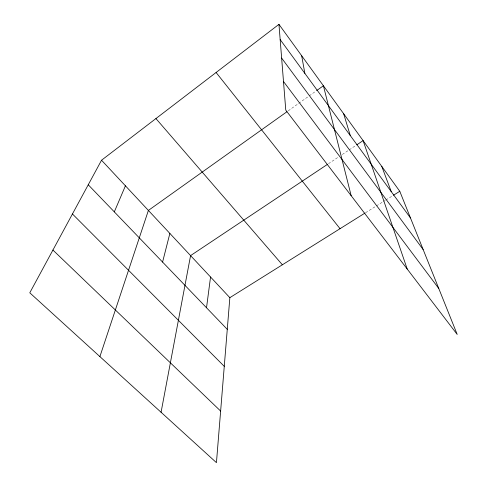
<?xml version="1.0" encoding="UTF-8"?>
<svg xmlns="http://www.w3.org/2000/svg" width="487" height="487" viewBox="0 0 487 487"><rect width="100%" height="100%" fill="white"/><g stroke="black" fill="none" stroke-linecap="round" stroke-linejoin="round"><path stroke-width="0.37" stroke-dasharray="2.44 1.83" d="M288.231 110.829L308.606 96.323M309.221 95.878L316.008 91.051M328.451 163.711L338.495 157.015M342.282 154.495L348.589 150.288M349.222 149.868L356.161 145.242M365.585 212.697L375.739 206.336M376.372 205.94L382.697 201.983M383.33 201.588L385.229 200.394M385.862 199.999L392.82 195.646"/><path stroke-width="0.73" d="M101.533 160.229L229.846 297.673L216.441 462.65L29.786 292.803L101.533 160.229L278.954 24.35L399.778 191.288L457.214 334.459L285.772 110.129L278.954 24.35M206.518 307.766L210.554 277.012M161.069 412.264L190.575 255.608L327.203 164.539M162.579 262.073L169.866 233.425M99.896 356.6L148.395 210.421L286.989 111.712M114.311 211.869L125.421 185.815M316.623 90.606L323.411 85.773L351.157 195.683M356.794 144.822L363.101 140.615L407.223 269.049M229.846 297.673L364.946 213.093M393.453 195.25L399.778 191.288M52.925 250.05L220.629 411.052M72.447 213.976L224.263 366.34M88.25 184.774L227.271 329.346M155.931 118.566L282.375 264.788M216.1 72.49L340.036 228.689M283.495 81.506L438.769 288.487M281.638 58.075L423.148 249.545M280.165 39.581L410.462 217.933M381.796 166.444L391.244 191.622M343.658 113.745L350.281 135.55M301.666 55.725L304.862 73.391"/></g></svg>
